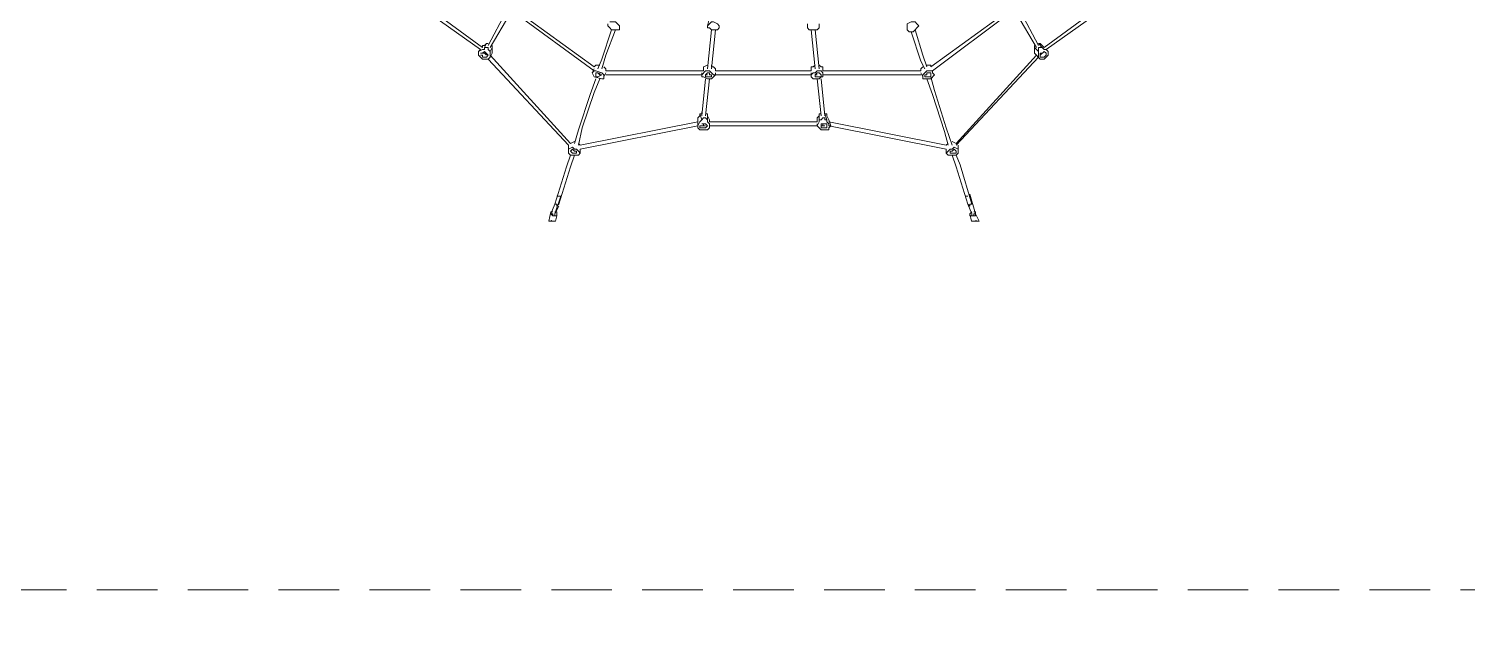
# Model space of a CAD drawing. Header units: millimetres. Extents: x 2471 to 2909, y 1327 to 1568.
# Drawn here: x 2659.06 to 2664.99, y 1384.04 to 1386.5 of the extents above; entities that cross this region are included whole.
import ezdxf

# ---------------------------------------------------------------- set-up
doc = ezdxf.new("R2010")
doc.units = ezdxf.units.MM
doc.linetypes.add('XREF_MOBILIARIO_200612$0$DASHED', pattern=[19.05, 12.7, -6.35])
doc.linetypes.add('XREF_MOBILIARIO_200612$0$HIDDEN2', pattern=[0.1875, 0.125, -0.0625])
doc.layers.get('0').update_dxf_attribs({"color": 251, "lineweight": 9})
for name, color, linetype, lineweight in [('XREF_MOBILIARIO_200612$0$A-TECHO-PROY', 251, 'XREF_MOBILIARIO_200612$0$DASHED', 13), ('XREF_MOBILIARIO_200612$0$I-MUEBLES', 251, 'Continuous', 13), ('XREF_PAISAJISMO_200612$0$A-PISO-BAJO', 251, 'Continuous', 13)]:
    doc.layers.add(name, color=color, linetype=linetype, lineweight=lineweight)

# ---------------------------------------------------------------- blocks, each defined once
blk = doc.blocks.new('XREF_MOBILIARIO_200612$0$JEUGO RED')
for p, q in [((-1.2404, -2.1307), (-1.2147, -2.1307)), ((1.2049, -2.1478), (1.2049, -2.105)), ((0.2266, -2.2336), (0.2609, -2.2336)), ((0.8529, -2.5684), (0.8529, -2.5341))]:
    blk.add_line(p, q)
at = {"flags": 128}
for points in [[(-1.2319, -2.105), (-1.6177, -1.8216)], [(1.6164, -1.8216), (1.2306, -2.105)], [(-1.6263, -1.8387), (-1.2404, -2.1135)], [(1.2392, -2.1135), (1.625, -1.8387)], [(-1.129, -1.9502), (-1.2062, -2.0964)], [(-1.0943, -1.9502), (-0.7427, -2.2079)], [(-0.7427, -2.1907), (-1.0857, -1.9416)], [(1.0763, -1.9416), (0.7329, -2.1907)], [(0.7415, -2.2079), (1.0849, -1.9502)], [(1.2049, -2.0964), (1.1277, -1.9502)], [(-1.1976, -2.105), (-1.1114, -1.9588)], [(-0.6827, -2.0017), (-0.6827, -2.0102), (-0.6741, -2.0188), (-0.6656, -2.0274), (-0.6313, -2.0274), (-0.6313, -2.0102), (-0.6398, -2.0017), (-0.6484, -1.9931), (-0.6741, -1.9931)], [(-0.245, -2.0102), (-0.245, -2.0188), (-0.2364, -2.0188), (-0.2278, -2.0274), (-0.2021, -2.0274), (-0.1935, -2.0188), (-0.1935, -2.0102), (-0.2021, -2.0017), (-0.2193, -1.9931), (-0.2278, -1.9931), (-0.245, -2.0102), (-0.2364, -1.9759), (-0.2278, -1.9674), (-0.2193, -1.9674)], [(0.1923, -2.0017), (0.1923, -2.0188), (0.2009, -2.0274), (0.2352, -2.0274), (0.2437, -2.0188), (0.2437, -2.0017)], [(0.63, -2.0017), (0.63, -2.0274), (0.6386, -2.0359), (0.6557, -2.0359), (0.6814, -2.0102), (0.6729, -2.0017), (0.6643, -1.9931), (0.6471, -1.9931), (0.63, -2.0017)], [(1.1106, -1.9588), (1.1963, -2.105)], [(-0.6656, -2.0274), (-0.7084, -2.1564), (-0.7256, -2.1993)], [(-0.7084, -2.1993), (-0.6913, -2.1393), (-0.6484, -2.0274)], [(-0.2278, -2.0274), (-0.245, -2.1993)], [(-0.2278, -2.1993), (-0.2107, -2.0274)], [(0.2094, -2.0274), (0.2266, -2.1993)], [(0.2437, -2.1993), (0.2266, -2.0274)], [(0.6471, -2.0359), (0.69, -2.165), (0.7072, -2.1993)], [(0.7157, -2.1907), (0.6986, -2.1393), (0.6643, -2.0274)], [(-1.2404, -2.1135), (-1.249, -2.1221), (-1.249, -2.1393), (-1.2404, -2.1478), (-1.2319, -2.1564), (-1.2062, -2.1564), (-1.1976, -2.1478), (-1.1976, -2.1221), (-1.2062, -2.1135), (-1.2062, -2.105), (-1.2233, -2.105), (-1.2233, -2.1135), (-1.2319, -2.1135), (-1.249, -2.1221)], [(-1.2319, -2.1307), (-1.2233, -2.1221), (-1.2062, -2.1393), (-1.2147, -2.1478), (-1.2319, -2.1478), (-1.2319, -2.1393), (-1.2404, -2.1393)], [(-1.2062, -2.0874), (-1.2147, -2.0874), (-1.2233, -2.0964), (-1.2319, -2.0964), (-1.2319, -2.105)], [(-1.2147, -2.0874), (-1.2233, -2.105)], [(-1.2233, -2.1307), (-1.2147, -2.1393)], [(-1.1976, -2.1478), (-1.189, -2.1307), (-1.189, -2.0964)], [(-1.1976, -2.1221), (-1.189, -2.105)], [(-0.8456, -2.5255), (-1.1976, -2.1393)], [(1.1963, -2.1393), (0.8443, -2.5255)], [(1.1877, -2.0964), (1.1877, -2.1307), (1.2135, -2.1564)], [(1.2049, -2.1221), (1.1877, -2.105)], [(1.2306, -2.105), (1.2135, -2.0874), (1.2049, -2.0874), (1.222, -2.105)], [(1.2049, -2.105), (1.222, -2.105), (1.2306, -2.1135), (1.2392, -2.1135), (1.2478, -2.1221)], [(1.2135, -2.1307), (1.2135, -2.1478), (1.2306, -2.1478), (1.2392, -2.1393), (1.2392, -2.1307), (1.2306, -2.1221)], [(1.2135, -2.1564), (1.2306, -2.1564), (1.2478, -2.1393), (1.2478, -2.1221)], [(1.2135, -2.1393), (1.2306, -2.1221)], [(1.2135, -2.1307), (1.222, -2.1307)], [(-1.2062, -2.1564), (-0.8542, -2.5341)], [(-0.7427, -2.1993), (-0.7513, -2.2164)], [(-0.717, -2.1821), (-0.7341, -2.1821), (-0.7427, -2.1907)], [(-0.6913, -2.2079), (-0.6913, -2.1993), (-0.6999, -2.1907)], [(-0.245, -2.1821), (-0.2621, -2.1907), (-0.2621, -2.2079)], [(-0.2107, -2.2079), (-0.2107, -2.1993), (-0.2193, -2.1907), (-0.2278, -2.1907), (-0.2278, -2.1821)], [(0.2266, -2.1821), (0.218, -2.1907), (0.2094, -2.1907), (0.2094, -2.2079)], [(0.2609, -2.2079), (0.2609, -2.1907), (0.2523, -2.1907), (0.2437, -2.1821)], [(0.6986, -2.1907), (0.69, -2.1993), (0.69, -2.2079)], [(0.7329, -2.1907), (0.7329, -2.1821), (0.7157, -2.1821)], [(0.8443, -2.5341), (1.2049, -2.1478)], [(-0.7341, -2.2422), (-0.7599, -2.3107), (-0.8113, -2.4655), (-0.8285, -2.5255)], [(-0.8113, -2.5341), (-0.7942, -2.4569), (-0.7427, -2.3022), (-0.717, -2.2422)], [(-0.6999, -2.2422), (-0.6999, -2.225), (-0.7084, -2.2164), (-0.7341, -2.2079), (-0.7427, -2.2079), (-0.7513, -2.2164), (-0.7427, -2.2336), (-0.7084, -2.2422), (-0.6999, -2.2422)], [(-0.7341, -2.2336), (-0.7341, -2.2164), (-0.7256, -2.2164), (-0.717, -2.225), (-0.7084, -2.225), (-0.7256, -2.2336), (-0.7341, -2.2336)], [(-0.717, -2.2164), (-0.717, -2.225)], [(-0.6999, -2.2336), (-0.6913, -2.2164)], [(-0.2621, -2.2079), (-0.6913, -2.2079)], [(-0.6913, -2.225), (-0.2707, -2.225)], [(0.2094, -2.225), (-0.2193, -2.225), (-0.2364, -2.2079), (-0.2536, -2.2079), (-0.2707, -2.225)], [(-0.2707, -2.2164), (-0.2707, -2.2336), (-0.2621, -2.2336), (-0.245, -2.2422), (-0.2278, -2.2422), (-0.2107, -2.225)], [(-0.2536, -2.2422), (-0.2707, -2.4051)], [(-0.2536, -2.225), (-0.245, -2.225)], [(-0.2536, -2.4051), (-0.2364, -2.2422)], [(0.2094, -2.2079), (-0.2107, -2.2079)], [(-0.2107, -2.225), (-0.2107, -2.2164)], [(0.2609, -2.2336), (0.2609, -2.2164), (0.2523, -2.2079), (0.2352, -2.2079), (0.2266, -2.2164), (0.218, -2.2164), (0.2094, -2.225)], [(0.2094, -2.2164), (0.2094, -2.2336), (0.218, -2.2422), (0.2437, -2.2422), (0.2523, -2.2336)], [(0.2523, -2.2336), (0.2523, -2.225), (0.2437, -2.2164), (0.2352, -2.2164), (0.2266, -2.225), (0.2266, -2.2336)], [(0.2266, -2.225), (0.2352, -2.225)], [(0.2352, -2.2422), (0.2523, -2.4051)], [(0.2695, -2.4051), (0.2523, -2.2422)], [(0.69, -2.2079), (0.2609, -2.2079)], [(0.2609, -2.225), (0.69, -2.225)], [(0.69, -2.2164), (0.6986, -2.2336)], [(0.6986, -2.225), (0.7157, -2.2079), (0.7415, -2.2079)], [(0.7415, -2.2164), (0.75, -2.225), (0.7329, -2.2422), (0.6986, -2.2422), (0.6986, -2.225)], [(0.7157, -2.2422), (0.7415, -2.3107), (0.7929, -2.4741), (0.8101, -2.5341)], [(0.8272, -2.5341), (0.8015, -2.4569), (0.75, -2.2936), (0.7329, -2.2336)], [(0.7415, -2.2164), (0.7415, -2.2079)], [(-0.245, -2.3965), (-0.245, -2.4312), (-0.2364, -2.4398), (-0.2364, -2.4569), (-0.245, -2.4655), (-0.2793, -2.4655), (-0.2879, -2.4569), (-0.2879, -2.4136), (-0.2793, -2.4051), (-0.2793, -2.3965), (-0.2707, -2.3965), (-0.2707, -2.3879)], [(-0.2879, -2.4312), (-0.8027, -2.5341)], [(-0.8027, -2.5513), (-0.2879, -2.4484)], [(-0.2879, -2.4484), (-0.2793, -2.4312), (-0.2707, -2.4222), (-0.2621, -2.4136), (-0.2536, -2.4136), (-0.245, -2.4222)], [(-0.2707, -2.4222), (-0.2793, -2.3965)], [(-0.2536, -2.4484), (-0.2793, -2.4484), (-0.2793, -2.4569), (-0.2536, -2.4569), (-0.245, -2.4484), (-0.2536, -2.4398), (-0.2707, -2.4398)], [(-0.2621, -2.4484), (-0.2621, -2.4398)], [(-0.245, -2.3965), (-0.2536, -2.3965)], [(-0.2364, -2.4312), (-0.2364, -2.4222), (-0.245, -2.4051)], [(0.2352, -2.4312), (-0.2364, -2.4312)], [(-0.2364, -2.4484), (0.2352, -2.4484)], [(0.2352, -2.4398), (0.2352, -2.4484), (0.2437, -2.4312), (0.2437, -2.3965)], [(0.2437, -2.4051), (0.2352, -2.4136), (0.2352, -2.4312)], [(0.2437, -2.4222), (0.2523, -2.4222), (0.2609, -2.4136), (0.2695, -2.4136), (0.2695, -2.4222), (0.278, -2.4222), (0.278, -2.4312), (0.2866, -2.4398), (0.2866, -2.4484), (0.2952, -2.4484), (0.2866, -2.4569), (0.2866, -2.4655), (0.2523, -2.4655), (0.2437, -2.4569), (0.2352, -2.4484)], [(0.2523, -2.3965), (0.2437, -2.3965)], [(0.2523, -2.4398), (0.2523, -2.4569), (0.278, -2.4569), (0.278, -2.4398), (0.2523, -2.4398)], [(0.2523, -2.4484), (0.2695, -2.4484)], [(0.2609, -2.4484), (0.2609, -2.4398)], [(0.2952, -2.4484), (0.2866, -2.4222), (0.278, -2.4051), (0.278, -2.3965), (0.2695, -2.3965), (0.278, -2.4222)], [(0.8015, -2.5341), (0.2866, -2.4312)], [(0.2866, -2.4484), (0.8015, -2.5513)], [(-0.8285, -2.517), (-0.8456, -2.5255)], [(0.8443, -2.5255), (0.8272, -2.517)], [(-0.8456, -2.577), (-0.8628, -2.6284), (-0.9142, -2.7918), (-0.9056, -2.7918), (-0.9056, -2.8003), (-0.8971, -2.7918), (-0.8456, -2.6284), (-0.8285, -2.577)], [(-0.8542, -2.5341), (-0.8542, -2.5684), (-0.8456, -2.577), (-0.8113, -2.577), (-0.8027, -2.5684), (-0.8113, -2.5598), (-0.8199, -2.5513), (-0.8285, -2.5513), (-0.837, -2.5427), (-0.8542, -2.5513)], [(-0.8027, -2.5341), (-0.8113, -2.5255)], [(-0.8027, -2.5684), (-0.8027, -2.5513)], [(0.8101, -2.5255), (0.8015, -2.5341)], [(0.8529, -2.5513), (0.8358, -2.5427), (0.8272, -2.5513), (0.8186, -2.5513), (0.8015, -2.5684), (0.8015, -2.5513)], [(0.8015, -2.5684), (0.8101, -2.577), (0.8443, -2.577), (0.8529, -2.5684)], [(0.8272, -2.577), (0.8443, -2.6284), (0.8958, -2.7918), (0.9044, -2.8003), (0.9044, -2.7918), (0.9129, -2.7918), (0.8615, -2.6198), (0.8443, -2.577)], [(-0.9142, -2.8346), (-0.8885, -2.757), (-0.9056, -2.757)], [(0.8958, -2.757), (0.8872, -2.757)], [(0.9215, -2.8432), (0.9215, -2.8346), (0.9301, -2.8346), (0.9044, -2.7485)], [(-0.9056, -2.8432), (-0.9228, -2.8432), (-0.9314, -2.8346), (-0.9314, -2.8261), (-0.9413, -2.8659), (-0.9113, -2.8659), (-0.9056, -2.8432), (-0.9056, -2.8261), (-0.9142, -2.8261)], [(-0.9228, -2.8432), (-0.9228, -2.8346), (-0.9314, -2.8346), (-0.9142, -2.7918)], [(-0.9228, -2.8261), (-0.9314, -2.8261)], [(-0.8971, -2.8003), (-0.9142, -2.8346), (-0.9142, -2.8432)], [(0.8958, -2.7918), (0.9129, -2.8346), (0.9129, -2.8432)], [(0.9301, -2.8261), (0.9301, -2.8432), (0.9044, -2.8432), (0.9044, -2.8346), (0.9122, -2.8659), (0.9457, -2.8659), (0.9301, -2.8346)], [(0.9129, -2.8261), (0.9044, -2.8346)], [(0.9301, -2.8261), (0.9215, -2.8261)]]:
    blk.add_lwpolyline(points, dxfattribs=at)
for points in [[(-0.2536, -2.225), (-0.245, -2.2164), (-0.2364, -2.2164), (-0.2364, -2.225), (-0.2278, -2.225), (-0.2278, -2.2336), (-0.2536, -2.2336)], [(0.7072, -2.225), (0.7072, -2.2336), (0.7329, -2.2336), (0.7329, -2.2164), (0.7157, -2.2164), (0.7157, -2.225)], [(-0.8456, -2.5598), (-0.837, -2.5513), (-0.8285, -2.5598), (-0.8199, -2.5598), (-0.8199, -2.5684), (-0.837, -2.5684)], [(0.8186, -2.5684), (0.8443, -2.5684), (0.8443, -2.5598), (0.8358, -2.5513), (0.8272, -2.5598), (0.8186, -2.5598)]]:
    blk.add_lwpolyline(points, close=True, dxfattribs=at)
for p in [(-0.9303, -2.8643), (0.931, -2.864)]:
    blk.add_point(p)
blk = doc.blocks.new('XREF_MOBILIARIO_200612')
at = {"layer": 'XREF_MOBILIARIO_200612$0$A-TECHO-PROY', "linetype": 'XREF_MOBILIARIO_200612$0$HIDDEN2', "ltscale": 2, "elevation": 0}
blk.add_lwpolyline([(100.028, 72.2195), (108.528, 72.2195), (108.528, 63.7195), (100.028, 63.7195)], close=True, dxfattribs=at)
at = {"layer": 'XREF_MOBILIARIO_200612$0$I-MUEBLES', "xscale": 0.9410871299910354, "yscale": 0.9410871299910354, "zscale": 0.9410871299910354}
blk.add_blockref('XREF_MOBILIARIO_200612$0$JEUGO RED', (104.278, 67.9388, 0), dxfattribs=at)
blk = doc.blocks.new('A$Cda3111fd')
at = {"layer": 'XREF_PAISAJISMO_200612$0$A-PISO-BAJO'}
blk.add_circle((75.6261, 31.8157, 0), 6.2728, dxfattribs=at)
blk.add_blockref('XREF_MOBILIARIO_200612', (-28.6519, -36.1539, 0))

msp = doc.modelspace()

# ---------------------------------------------------------------- block references
msp.add_blockref('A$Cda3111fd', (2586.4606, 1356.6149, 0))

doc.saveas('drawing.dxf')
